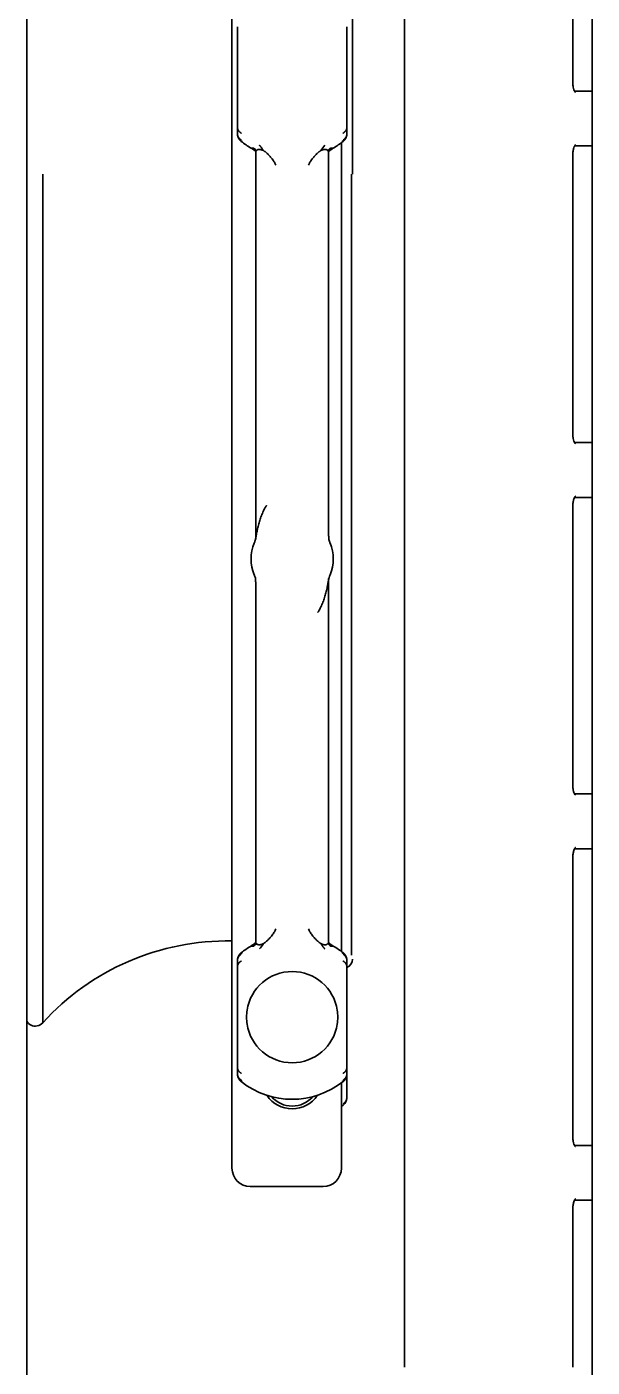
# Model space of a CAD drawing. Header units: inches. Extents: x 885 to 6823, y 710 to 5493.
# Drawn here: x 5146 to 5177, y 2440.4 to 2513.8 of the extents above; entities that cross this region are included whole.
import ezdxf

# ---------------------------------------------------------------- set-up
doc = ezdxf.new("R2010")
doc.units = ezdxf.units.IN
doc.layers.add('1', color=7, linetype='Continuous', true_color=0xffffff)

msp = doc.modelspace()

# ---------------------------------------------------------------- linework, layer by layer
at = {"layer": '1', "color": 7, "linetype": 'Continuous', "lineweight": 35}
for p, q in [((5145.99, 4020.256), (5145.99, 2355.056)), ((5145.99, 4020.256), (5145.99, 2355.056)), ((5176.99, 2380.856), (5176.99, 4018.856)), ((5157.24, 2601.836), (5157.24, 2451.256)), ((5163.849, 2505.706), (5163.849, 2561.025)), ((5166.693, 2539.256), (5166.693, 2440.357)), ((5175.921, 2510.756), (5175.921, 2528.684)), ((5157.54, 2513.781), (5157.54, 2508.28)), ((5163.54, 2508.28), (5163.54, 2513.781)), ((5176.061, 2510.256), (5176.99, 2510.256)), ((5157.786, 2507.559), (5157.743, 2507.505)), ((5163.337, 2507.505), (5163.294, 2507.559)), ((5158.54, 2506.951), (5158.54, 2485.706)), ((5162.54, 2506.952), (5162.495, 2507.003)), ((5162.54, 2485.881), (5162.54, 2506.951)), ((5163.24, 2507.429), (5163.24, 2463.132)), ((5175.921, 2491.506), (5175.921, 2506.756)), ((5176.99, 2507.256), (5176.024, 2507.256)), ((5146.869, 2505.706), (5146.869, 2459.227)), ((5163.8, 2505.706), (5163.8, 2462.921)), ((5176.061, 2491.006), (5176.99, 2491.006)), ((5176.99, 2488.006), (5176.024, 2488.006)), ((5175.921, 2472.256), (5175.921, 2487.506)), ((5162.614, 2485.504), (5162.615, 2485.501)), ((5158.466, 2483.757), (5158.465, 2483.76)), ((5158.54, 2483.38), (5158.54, 2463.61)), ((5162.54, 2463.61), (5162.54, 2483.555)), ((5176.061, 2471.756), (5176.99, 2471.756)), ((5176.99, 2468.756), (5176.024, 2468.756)), ((5175.921, 2453.006), (5175.921, 2468.256)), ((5157.743, 2463.056), (5157.786, 2463.002)), ((5163.294, 2463.002), (5163.337, 2463.056)), ((5157.54, 2462.281), (5157.54, 2456.78)), ((5163.54, 2456.78), (5163.54, 2462.281)), ((5163.54, 2456.415), (5163.54, 2455.122)), ((5157.786, 2456.059), (5157.743, 2456.005)), ((5163.24, 2455.931), (5163.24, 2451.256)), ((5163.337, 2456.005), (5163.294, 2456.059)), ((5163.34, 2454.708), (5163.24, 2454.631)), ((5176.061, 2452.506), (5176.99, 2452.506)), ((5162.24, 2450.256), (5158.24, 2450.256)), ((5176.99, 2449.506), (5176.024, 2449.506)), ((5175.921, 2440.356), (5175.921, 2449.006))]:
    msp.add_line(p, q, dxfattribs=at)
for centre, radius, start, end in [((5160.54, 2511.031), 4.5, 231.57762, 240.00161), ((5160.54, 2511.031), 4.5, 299.99838, 308.43273), ((5160.54, 2484.631), 2.25, 157.23257, 202.76743), ((5160.54, 2484.631), 2.25, 337.23257, 22.76743), ((5156.998, 2450.011), 13.695, 88.98786, 137.7005), ((5160.54, 2459.531), 4.5, 119.99839, 128.43252), ((5160.54, 2459.531), 4.5, 51.57673, 60.00161), ((5163.349, 2462.706), 0.5, 292.47688, 359.99842), ((5160.54, 2459.531), 2.5, 8.88512, 171.11488), ((5160.54, 2459.531), 2.5, 171.11488, 188.88512), ((5160.54, 2459.531), 2.5, 351.11488, 8.88512), ((5146.447, 2459.534), 0.5, 203.82246, 282.99146), ((5146.425, 2459.631), 0.6, 282.99146, 317.7005), ((5160.54, 2459.531), 2.5, 188.88512, 351.11488), ((5160.54, 2459.531), 4.5, 231.57763, 308.4734), ((5160.54, 2456.156), 1.65, 213.43781, 326.56219), ((5160.54, 2456.156), 1.5, 220.75313, 319.2525), ((5163.01, 2455.122), 0.53, 308.4745, 0), ((5158.24, 2451.256), 1, 180, 270), ((5162.24, 2451.256), 1, 270, 0)]:
    msp.add_arc(centre, radius, start, end, dxfattribs=at)
for centre, major_axis, ratio, start_param, end_param in [((5163.027, 2507.899), (0.312, -0.391), 0.212305, 6.282869, 6.783619), ((5163.528, 2505.848), (1.342, 0.629), 0.999709, 1.65492, 1.870024), ((5157.552, 2464.713), (1.342, 0.629), 0.999709, 4.79651, 5.011614), ((5158.052, 2462.663), (-0.312, 0.391), 0.210527, 6.282797, 6.783546), ((5163.027, 2456.399), (0.312, -0.391), 0.212305, 0.000913, 0.500435)]:
    msp.add_ellipse(centre, major_axis=major_axis, ratio=ratio, start_param=start_param, end_param=end_param, dxfattribs=at)
for points, knots in [([(5176.067, 2510.186), (5176.067, 2510.186), (5176.066, 2510.187), (5176.041, 2510.218), (5175.99, 2510.321), (5175.943, 2510.481), (5175.923, 2510.636), (5175.921, 2510.73), (5175.921, 2510.756)], [0, 0, 0, 0, 0.05996, 0.268819, 0.476477, 0.688485, 0.917294, 1, 1, 1, 1]), ([(5157.54, 2508.28), (5157.54, 2508.277), (5157.54, 2508.271), (5157.54, 2508.263), (5157.541, 2508.255), (5157.542, 2508.246), (5157.543, 2508.238), (5157.544, 2508.231), (5157.545, 2508.223), (5157.547, 2508.215), (5157.548, 2508.208), (5157.55, 2508.201), (5157.552, 2508.194), (5157.554, 2508.187), (5157.556, 2508.18), (5157.558, 2508.173), (5157.561, 2508.167), (5157.563, 2508.161), (5157.566, 2508.155), (5157.568, 2508.149), (5157.571, 2508.143), (5157.574, 2508.137), (5157.576, 2508.132), (5157.579, 2508.127), (5157.582, 2508.121), (5157.585, 2508.116), (5157.587, 2508.112), (5157.59, 2508.107), (5157.593, 2508.102), (5157.596, 2508.098), (5157.602, 2508.089), (5157.61, 2508.077), (5157.623, 2508.061), (5157.637, 2508.045), (5157.651, 2508.031), (5157.666, 2508.017), (5157.681, 2508.003), (5157.697, 2507.991), (5157.713, 2507.979), (5157.73, 2507.968), (5157.747, 2507.957), (5157.758, 2507.951), (5157.764, 2507.948)], [0, 0, 0, 0, 0.022173, 0.043991, 0.065453, 0.086557, 0.107303, 0.127691, 0.147719, 0.167387, 0.186695, 0.205643, 0.22423, 0.242456, 0.260322, 0.277827, 0.294972, 0.311756, 0.328181, 0.344246, 0.359953, 0.375301, 0.390291, 0.404923, 0.4192, 0.43312, 0.446685, 0.459895, 0.472752, 0.485256, 0.497408, 0.546852, 0.595521, 0.643418, 0.690552, 0.736929, 0.78256, 0.827458, 0.871634, 0.915106, 0.957888, 1, 1, 1, 1]), ([(5163.316, 2507.948), (5163.319, 2507.949), (5163.325, 2507.953), (5163.335, 2507.958), (5163.344, 2507.964), (5163.353, 2507.97), (5163.362, 2507.976), (5163.371, 2507.983), (5163.38, 2507.989), (5163.389, 2507.996), (5163.398, 2508.003), (5163.406, 2508.01), (5163.415, 2508.017), (5163.423, 2508.025), (5163.431, 2508.033), (5163.439, 2508.041), (5163.446, 2508.049), (5163.454, 2508.058), (5163.461, 2508.066), (5163.468, 2508.075), (5163.475, 2508.085), (5163.481, 2508.094), (5163.487, 2508.103), (5163.493, 2508.113), (5163.499, 2508.123), (5163.504, 2508.134), (5163.51, 2508.145), (5163.515, 2508.157), (5163.52, 2508.17), (5163.525, 2508.184), (5163.529, 2508.198), (5163.533, 2508.213), (5163.536, 2508.229), (5163.538, 2508.245), (5163.539, 2508.262), (5163.54, 2508.274), (5163.54, 2508.28)], [0, 0, 0, 0, 0.023097, 0.046394, 0.069896, 0.093605, 0.117525, 0.141657, 0.166005, 0.190571, 0.215357, 0.240367, 0.265601, 0.291061, 0.31675, 0.342669, 0.36882, 0.395202, 0.421819, 0.44867, 0.475757, 0.503079, 0.528612, 0.55566, 0.584227, 0.614322, 0.645949, 0.679115, 0.713822, 0.750074, 0.787873, 0.827217, 0.868107, 0.910538, 0.954505, 1, 1, 1, 1]), ([(5157.74, 2507.586), (5157.737, 2507.588), (5157.731, 2507.592), (5157.722, 2507.598), (5157.713, 2507.605), (5157.704, 2507.611), (5157.696, 2507.618), (5157.687, 2507.625), (5157.679, 2507.632), (5157.671, 2507.64), (5157.663, 2507.648), (5157.655, 2507.656), (5157.647, 2507.664), (5157.639, 2507.672), (5157.632, 2507.681), (5157.625, 2507.69), (5157.618, 2507.699), (5157.611, 2507.708), (5157.604, 2507.717), (5157.598, 2507.727), (5157.592, 2507.737), (5157.586, 2507.747), (5157.581, 2507.757), (5157.576, 2507.768), (5157.57, 2507.78), (5157.565, 2507.792), (5157.56, 2507.806), (5157.555, 2507.82), (5157.551, 2507.835), (5157.547, 2507.851), (5157.544, 2507.868), (5157.542, 2507.885), (5157.54, 2507.904), (5157.54, 2507.916), (5157.54, 2507.922)], [0, 0, 0, 0, 0.024357, 0.048944, 0.073762, 0.098812, 0.124097, 0.149618, 0.175376, 0.201372, 0.227608, 0.254084, 0.280802, 0.307763, 0.334967, 0.362415, 0.390108, 0.418047, 0.446232, 0.474663, 0.503341, 0.530292, 0.559107, 0.58979, 0.622347, 0.65678, 0.693093, 0.731289, 0.771368, 0.813332, 0.857179, 0.902909, 0.950518, 1, 1, 1, 1]), ([(5157.54, 2507.922), (5157.54, 2507.919), (5157.54, 2507.912), (5157.54, 2507.901), (5157.541, 2507.89), (5157.542, 2507.88), (5157.543, 2507.87), (5157.544, 2507.861), (5157.545, 2507.851), (5157.546, 2507.842), (5157.548, 2507.833), (5157.549, 2507.824), (5157.551, 2507.816), (5157.553, 2507.808), (5157.554, 2507.8), (5157.556, 2507.792), (5157.558, 2507.785), (5157.56, 2507.778), (5157.562, 2507.771), (5157.564, 2507.764), (5157.566, 2507.758), (5157.568, 2507.751), (5157.57, 2507.746), (5157.573, 2507.74), (5157.575, 2507.734), (5157.577, 2507.729), (5157.579, 2507.724), (5157.58, 2507.72), (5157.582, 2507.715), (5157.584, 2507.711), (5157.586, 2507.707), (5157.588, 2507.703), (5157.589, 2507.7), (5157.591, 2507.696), (5157.596, 2507.686), (5157.604, 2507.67), (5157.617, 2507.647), (5157.631, 2507.626), (5157.645, 2507.605), (5157.66, 2507.586), (5157.676, 2507.568), (5157.692, 2507.551), (5157.708, 2507.535), (5157.724, 2507.52), (5157.736, 2507.511), (5157.742, 2507.506)], [0, 0, 0, 0, 0.022861, 0.045236, 0.067124, 0.088524, 0.109435, 0.129858, 0.149791, 0.169234, 0.188188, 0.206651, 0.224624, 0.242107, 0.259099, 0.2756, 0.291611, 0.307132, 0.322162, 0.336702, 0.350753, 0.364313, 0.377385, 0.389967, 0.40206, 0.413664, 0.42478, 0.435408, 0.445548, 0.455201, 0.464367, 0.473045, 0.481238, 0.488944, 0.496164, 0.551428, 0.605599, 0.65868, 0.71067, 0.761575, 0.811397, 0.860144, 0.907821, 0.954437, 1, 1, 1, 1]), ([(5163.338, 2507.506), (5163.341, 2507.509), (5163.348, 2507.514), (5163.357, 2507.522), (5163.366, 2507.53), (5163.375, 2507.539), (5163.384, 2507.547), (5163.393, 2507.557), (5163.402, 2507.566), (5163.411, 2507.576), (5163.419, 2507.586), (5163.428, 2507.597), (5163.436, 2507.607), (5163.444, 2507.619), (5163.452, 2507.63), (5163.459, 2507.642), (5163.467, 2507.654), (5163.474, 2507.667), (5163.481, 2507.68), (5163.486, 2507.691), (5163.491, 2507.7), (5163.494, 2507.707), (5163.498, 2507.716), (5163.502, 2507.726), (5163.506, 2507.738), (5163.511, 2507.75), (5163.515, 2507.764), (5163.52, 2507.779), (5163.524, 2507.796), (5163.528, 2507.814), (5163.532, 2507.833), (5163.535, 2507.853), (5163.538, 2507.875), (5163.539, 2507.898), (5163.54, 2507.914), (5163.54, 2507.922)], [0, 0, 0, 0, 0.025091, 0.050515, 0.076274, 0.10237, 0.128803, 0.155576, 0.182689, 0.210144, 0.23794, 0.266081, 0.294565, 0.323394, 0.352569, 0.382089, 0.411955, 0.442168, 0.472727, 0.503631, 0.518597, 0.53614, 0.556265, 0.578974, 0.604272, 0.632161, 0.662644, 0.695723, 0.731402, 0.76968, 0.810557, 0.854032, 0.900101, 0.948759, 1, 1, 1, 1]), ([(5163.54, 2507.922), (5163.54, 2507.919), (5163.54, 2507.913), (5163.539, 2507.904), (5163.539, 2507.894), (5163.538, 2507.885), (5163.537, 2507.877), (5163.535, 2507.868), (5163.534, 2507.86), (5163.532, 2507.851), (5163.531, 2507.843), (5163.529, 2507.835), (5163.527, 2507.828), (5163.524, 2507.82), (5163.522, 2507.813), (5163.52, 2507.806), (5163.517, 2507.799), (5163.515, 2507.793), (5163.512, 2507.786), (5163.51, 2507.78), (5163.507, 2507.774), (5163.504, 2507.768), (5163.501, 2507.762), (5163.499, 2507.757), (5163.496, 2507.752), (5163.493, 2507.747), (5163.49, 2507.742), (5163.485, 2507.732), (5163.476, 2507.718), (5163.464, 2507.7), (5163.45, 2507.683), (5163.436, 2507.667), (5163.421, 2507.652), (5163.406, 2507.637), (5163.39, 2507.623), (5163.374, 2507.61), (5163.357, 2507.598), (5163.345, 2507.59), (5163.34, 2507.586)], [0, 0, 0, 0, 0.024705, 0.048964, 0.072776, 0.096141, 0.119058, 0.141528, 0.163548, 0.18512, 0.206243, 0.226917, 0.247142, 0.266918, 0.286245, 0.305124, 0.323553, 0.341535, 0.359068, 0.376155, 0.392794, 0.408986, 0.424732, 0.440033, 0.454888, 0.469299, 0.483266, 0.49679, 0.550956, 0.604255, 0.656687, 0.708259, 0.758975, 0.808843, 0.85787, 0.906065, 0.953438, 1, 1, 1, 1]), ([(5158.426, 2507.137), (5158.414, 2507.136), (5158.392, 2507.135), (5158.365, 2507.134), (5158.344, 2507.134), (5158.327, 2507.133), (5158.314, 2507.133), (5158.304, 2507.133), (5158.297, 2507.133), (5158.292, 2507.133), (5158.29, 2507.133), (5158.29, 2507.133)], [0, 0, 0, 0, 0.111111, 0.222222, 0.333333, 0.444444, 0.555555, 0.666666, 0.777777, 0.888888, 1, 1, 1, 1]), ([(5158.29, 2507.133), (5158.29, 2507.133), (5158.291, 2507.133), (5158.291, 2507.132), (5158.292, 2507.132)], [0, 0, 0, 0, 0.799483, 1, 1, 1, 1]), ([(5158.961, 2507.001), (5158.922, 2507.023), (5158.883, 2507.039), (5158.835, 2507.053), (5158.825, 2507.055), (5158.806, 2507.059), (5158.797, 2507.061), (5158.77, 2507.065), (5158.752, 2507.066), (5158.726, 2507.065), (5158.718, 2507.065), (5158.702, 2507.063), (5158.695, 2507.062), (5158.672, 2507.058), (5158.659, 2507.053), (5158.64, 2507.045), (5158.634, 2507.042), (5158.622, 2507.036), (5158.606, 2507.026), (5158.592, 2507.013), (5158.584, 2507.004)], [0, 0, 0, 0, 0.25, 0.25, 0.3125, 0.3125, 0.375, 0.375, 0.5, 0.5, 0.5625, 0.5625, 0.625, 0.625, 0.75, 0.75, 0.8125, 0.8125, 0.875, 1, 1, 1, 1]), ([(5162.495, 2507.004), (5162.479, 2507.022), (5162.459, 2507.037), (5162.428, 2507.051), (5162.421, 2507.053), (5162.407, 2507.057), (5162.4, 2507.059), (5162.378, 2507.064), (5162.362, 2507.065), (5162.337, 2507.066), (5162.328, 2507.066), (5162.31, 2507.065), (5162.301, 2507.064), (5162.274, 2507.06), (5162.255, 2507.056), (5162.226, 2507.048), (5162.216, 2507.045), (5162.197, 2507.038), (5162.187, 2507.034), (5162.157, 2507.022), (5162.138, 2507.012), (5162.118, 2507.001)], [0, 0, 0, 0, 0.25, 0.25, 0.3125, 0.3125, 0.375, 0.375, 0.5, 0.5, 0.5625, 0.5625, 0.625, 0.625, 0.75, 0.75, 0.8125, 0.8125, 0.875, 0.875, 1, 1, 1, 1]), ([(5162.79, 2507.134), (5162.79, 2507.133), (5162.79, 2507.133), (5162.789, 2507.133), (5162.789, 2507.133), (5162.788, 2507.133), (5162.783, 2507.133), (5162.775, 2507.133), (5162.763, 2507.133), (5162.747, 2507.133), (5162.725, 2507.134), (5162.695, 2507.135), (5162.669, 2507.136), (5162.654, 2507.137), (5162.654, 2507.137), (5162.654, 2507.137)], [0, 0, 0, 0, 0.000001, 0.000001, 0.000001, 0.125, 0.25, 0.375, 0.5, 0.625, 0.749999, 0.874999, 0.999999, 0.999999, 1, 1, 1, 1]), ([(5175.921, 2506.756), (5175.922, 2506.831), (5175.932, 2506.974), (5175.977, 2507.157), (5176.032, 2507.281), (5176.063, 2507.322), (5176.067, 2507.326), (5176.067, 2507.326)], [0, 0, 0, 0, 0.239038, 0.484875, 0.690806, 0.916594, 1, 1, 1, 1]), ([(5176.067, 2490.936), (5176.067, 2490.936), (5176.066, 2490.937), (5176.041, 2490.968), (5175.99, 2491.071), (5175.943, 2491.231), (5175.923, 2491.386), (5175.921, 2491.48), (5175.921, 2491.506)], [0, 0, 0, 0, 0.05996, 0.268819, 0.476477, 0.688485, 0.917294, 1, 1, 1, 1]), ([(5175.921, 2487.506), (5175.922, 2487.581), (5175.932, 2487.724), (5175.977, 2487.907), (5176.032, 2488.031), (5176.063, 2488.072), (5176.067, 2488.076), (5176.067, 2488.076)], [0, 0, 0, 0, 0.239038, 0.484875, 0.690806, 0.916594, 1, 1, 1, 1]), ([(5159.14, 2487.564), (5159.133, 2487.554), (5159.127, 2487.544), (5159.114, 2487.524), (5159.107, 2487.514), (5159.088, 2487.485), (5159.076, 2487.464), (5159.04, 2487.403), (5159.017, 2487.362), (5158.974, 2487.279), (5158.954, 2487.236), (5158.916, 2487.151), (5158.897, 2487.108), (5158.845, 2486.979), (5158.814, 2486.893), (5158.757, 2486.72), (5158.732, 2486.633), (5158.685, 2486.459), (5158.663, 2486.372), (5158.624, 2486.198), (5158.605, 2486.111), (5158.585, 2486.004), (5158.581, 2485.982), (5158.573, 2485.939), (5158.569, 2485.918), (5158.561, 2485.875), (5158.557, 2485.854), (5158.549, 2485.81), (5158.546, 2485.789), (5158.537, 2485.745), (5158.533, 2485.723), (5158.523, 2485.679), (5158.517, 2485.656), (5158.505, 2485.612), (5158.498, 2485.59), (5158.483, 2485.545), (5158.474, 2485.523), (5158.465, 2485.501)], [0, 0, 0, 0, 0.015625, 0.015625, 0.03125, 0.03125, 0.0625, 0.0625, 0.125, 0.125, 0.1875, 0.1875, 0.25, 0.25, 0.375, 0.375, 0.5, 0.5, 0.625, 0.625, 0.75, 0.75, 0.78125, 0.78125, 0.8125, 0.8125, 0.84375, 0.84375, 0.875, 0.875, 0.90625, 0.90625, 0.9375, 0.9375, 0.96875, 0.96875, 1, 1, 1, 1]), ([(5162.614, 2485.504), (5162.613, 2485.505), (5162.602, 2485.532), (5162.566, 2485.637), (5162.537, 2485.762), (5162.543, 2485.86), (5162.545, 2485.881)], [0, 0, 0, 0, 0.009223, 0.241238, 0.837562, 1, 1, 1, 1]), ([(5158.466, 2483.757), (5158.467, 2483.756), (5158.477, 2483.73), (5158.509, 2483.639), (5158.538, 2483.514), (5158.536, 2483.415), (5158.533, 2483.38)], [0, 0, 0, 0, 0.009185, 0.228799, 0.731149, 1, 1, 1, 1]), ([(5161.94, 2481.697), (5161.946, 2481.707), (5161.953, 2481.717), (5161.966, 2481.737), (5161.972, 2481.747), (5161.991, 2481.777), (5162.004, 2481.797), (5162.04, 2481.858), (5162.062, 2481.899), (5162.105, 2481.982), (5162.126, 2482.025), (5162.164, 2482.11), (5162.182, 2482.153), (5162.235, 2482.282), (5162.266, 2482.368), (5162.322, 2482.541), (5162.348, 2482.628), (5162.395, 2482.802), (5162.417, 2482.889), (5162.456, 2483.063), (5162.474, 2483.15), (5162.495, 2483.257), (5162.499, 2483.279), (5162.507, 2483.322), (5162.511, 2483.343), (5162.519, 2483.386), (5162.522, 2483.408), (5162.53, 2483.451), (5162.534, 2483.472), (5162.542, 2483.516), (5162.547, 2483.538), (5162.557, 2483.582), (5162.562, 2483.605), (5162.575, 2483.649), (5162.582, 2483.671), (5162.597, 2483.716), (5162.605, 2483.738), (5162.615, 2483.76)], [0, 0, 0, 0, 0.015625, 0.015625, 0.03125, 0.03125, 0.0625, 0.0625, 0.125, 0.125, 0.1875, 0.1875, 0.25, 0.25, 0.375, 0.375, 0.5, 0.5, 0.625, 0.625, 0.75, 0.75, 0.78125, 0.78125, 0.8125, 0.8125, 0.84375, 0.84375, 0.875, 0.875, 0.90625, 0.90625, 0.9375, 0.9375, 0.96875, 0.96875, 1, 1, 1, 1]), ([(5176.067, 2471.686), (5176.067, 2471.686), (5176.066, 2471.687), (5176.041, 2471.718), (5175.99, 2471.821), (5175.943, 2471.981), (5175.923, 2472.136), (5175.921, 2472.23), (5175.921, 2472.256)], [0, 0, 0, 0, 0.05996, 0.268819, 0.476477, 0.688485, 0.917294, 1, 1, 1, 1]), ([(5175.921, 2468.256), (5175.922, 2468.331), (5175.932, 2468.474), (5175.977, 2468.657), (5176.032, 2468.781), (5176.063, 2468.822), (5176.067, 2468.826), (5176.067, 2468.826)], [0, 0, 0, 0, 0.239038, 0.484875, 0.690806, 0.916594, 1, 1, 1, 1]), ([(5158.29, 2463.428), (5158.29, 2463.428), (5158.29, 2463.428), (5158.29, 2463.428), (5158.29, 2463.428), (5158.291, 2463.428), (5158.296, 2463.428), (5158.305, 2463.428), (5158.316, 2463.428), (5158.333, 2463.428), (5158.355, 2463.427), (5158.385, 2463.426), (5158.411, 2463.425), (5158.426, 2463.425)], [0, 0, 0, 0, 0.000002, 0.000002, 0.000002, 0.125002, 0.250001, 0.375001, 0.500001, 0.625001, 0.75, 0.875, 1, 1, 1, 1]), ([(5158.584, 2463.557), (5158.6, 2463.539), (5158.62, 2463.524), (5158.652, 2463.51), (5158.659, 2463.508), (5158.673, 2463.504), (5158.68, 2463.502), (5158.702, 2463.498), (5158.718, 2463.496), (5158.743, 2463.495), (5158.751, 2463.495), (5158.769, 2463.497), (5158.778, 2463.497), (5158.806, 2463.501), (5158.825, 2463.505), (5158.854, 2463.513), (5158.863, 2463.516), (5158.883, 2463.523), (5158.893, 2463.527), (5158.922, 2463.539), (5158.942, 2463.549), (5158.961, 2463.56)], [0, 0, 0, 0, 0.25, 0.25, 0.3125, 0.3125, 0.375, 0.375, 0.5, 0.5, 0.5625, 0.5625, 0.625, 0.625, 0.75, 0.75, 0.8125, 0.8125, 0.875, 0.875, 1, 1, 1, 1]), ([(5162.118, 2463.56), (5162.157, 2463.538), (5162.196, 2463.522), (5162.245, 2463.508), (5162.255, 2463.506), (5162.273, 2463.502), (5162.283, 2463.5), (5162.31, 2463.496), (5162.328, 2463.495), (5162.353, 2463.496), (5162.361, 2463.496), (5162.377, 2463.498), (5162.385, 2463.499), (5162.407, 2463.503), (5162.421, 2463.508), (5162.44, 2463.516), (5162.446, 2463.519), (5162.458, 2463.525), (5162.474, 2463.536), (5162.487, 2463.548), (5162.495, 2463.557)], [0, 0, 0, 0, 0.25, 0.25, 0.3125, 0.3125, 0.375, 0.375, 0.5, 0.5, 0.5625, 0.5625, 0.625, 0.625, 0.75, 0.75, 0.8125, 0.8125, 0.875, 1, 1, 1, 1]), ([(5162.495, 2463.558), (5162.501, 2463.565), (5162.511, 2463.577), (5162.523, 2463.59), (5162.53, 2463.6), (5162.535, 2463.605), (5162.539, 2463.608), (5162.539, 2463.609), (5162.54, 2463.609)], [0, 0, 0, 0, 0.166664, 0.333327, 0.499991, 0.666654, 0.833318, 1, 1, 1, 1]), ([(5162.654, 2463.425), (5162.666, 2463.425), (5162.688, 2463.426), (5162.714, 2463.427), (5162.736, 2463.427), (5162.752, 2463.428), (5162.766, 2463.428), (5162.776, 2463.428), (5162.783, 2463.428), (5162.788, 2463.428), (5162.79, 2463.428), (5162.79, 2463.428)], [0, 0, 0, 0, 0.111111, 0.222222, 0.333333, 0.444444, 0.555555, 0.666666, 0.777777, 0.888888, 1, 1, 1, 1]), ([(5162.79, 2463.428), (5162.789, 2463.428), (5162.789, 2463.428), (5162.788, 2463.429), (5162.788, 2463.429)], [0, 0, 0, 0, 0.799482, 1, 1, 1, 1]), ([(5157.742, 2463.055), (5157.738, 2463.052), (5157.732, 2463.047), (5157.723, 2463.039), (5157.714, 2463.031), (5157.704, 2463.022), (5157.695, 2463.014), (5157.686, 2463.004), (5157.678, 2462.995), (5157.669, 2462.985), (5157.66, 2462.975), (5157.652, 2462.964), (5157.644, 2462.954), (5157.636, 2462.942), (5157.628, 2462.931), (5157.62, 2462.919), (5157.613, 2462.907), (5157.606, 2462.894), (5157.599, 2462.881), (5157.593, 2462.87), (5157.589, 2462.861), (5157.585, 2462.852), (5157.581, 2462.843), (5157.577, 2462.833), (5157.572, 2462.821), (5157.568, 2462.808), (5157.563, 2462.794), (5157.559, 2462.779), (5157.555, 2462.763), (5157.551, 2462.745), (5157.547, 2462.726), (5157.544, 2462.706), (5157.542, 2462.685), (5157.54, 2462.662), (5157.54, 2462.647), (5157.54, 2462.639)], [0, 0, 0, 0, 0.025171, 0.050666, 0.076486, 0.102633, 0.129109, 0.155914, 0.18305, 0.210518, 0.238318, 0.266453, 0.294923, 0.323728, 0.352869, 0.382347, 0.412161, 0.442313, 0.472802, 0.503628, 0.520183, 0.539089, 0.56035, 0.583969, 0.609949, 0.638294, 0.669006, 0.702086, 0.737538, 0.775362, 0.815557, 0.858122, 0.903055, 0.950349, 1, 1, 1, 1]), ([(5157.54, 2462.639), (5157.54, 2462.642), (5157.54, 2462.648), (5157.54, 2462.658), (5157.541, 2462.667), (5157.542, 2462.676), (5157.543, 2462.685), (5157.544, 2462.694), (5157.546, 2462.702), (5157.547, 2462.71), (5157.549, 2462.718), (5157.551, 2462.726), (5157.553, 2462.734), (5157.555, 2462.741), (5157.558, 2462.749), (5157.56, 2462.756), (5157.563, 2462.762), (5157.565, 2462.769), (5157.568, 2462.775), (5157.57, 2462.782), (5157.573, 2462.788), (5157.576, 2462.793), (5157.578, 2462.799), (5157.581, 2462.804), (5157.584, 2462.81), (5157.587, 2462.815), (5157.589, 2462.819), (5157.595, 2462.829), (5157.604, 2462.843), (5157.616, 2462.861), (5157.63, 2462.878), (5157.644, 2462.894), (5157.659, 2462.91), (5157.674, 2462.924), (5157.69, 2462.938), (5157.706, 2462.951), (5157.723, 2462.964), (5157.734, 2462.971), (5157.74, 2462.975)], [0, 0, 0, 0, 0.024973, 0.049479, 0.073516, 0.097084, 0.120183, 0.142811, 0.16497, 0.186657, 0.207874, 0.228619, 0.248894, 0.268697, 0.28803, 0.306892, 0.325284, 0.343205, 0.360656, 0.377639, 0.394152, 0.410196, 0.425772, 0.440881, 0.455523, 0.469698, 0.483407, 0.496651, 0.550923, 0.604307, 0.656806, 0.708423, 0.759165, 0.809037, 0.858048, 0.906205, 0.953519, 1, 1, 1, 1]), ([(5163.54, 2462.639), (5163.54, 2462.642), (5163.54, 2462.649), (5163.539, 2462.66), (5163.539, 2462.671), (5163.538, 2462.681), (5163.537, 2462.691), (5163.536, 2462.7), (5163.535, 2462.71), (5163.533, 2462.719), (5163.532, 2462.728), (5163.53, 2462.737), (5163.529, 2462.745), (5163.527, 2462.753), (5163.525, 2462.761), (5163.523, 2462.769), (5163.521, 2462.776), (5163.519, 2462.784), (5163.517, 2462.79), (5163.515, 2462.797), (5163.513, 2462.804), (5163.511, 2462.81), (5163.509, 2462.816), (5163.507, 2462.821), (5163.505, 2462.827), (5163.503, 2462.832), (5163.501, 2462.837), (5163.499, 2462.841), (5163.497, 2462.846), (5163.496, 2462.85), (5163.494, 2462.854), (5163.492, 2462.858), (5163.49, 2462.862), (5163.489, 2462.865), (5163.484, 2462.875), (5163.476, 2462.892), (5163.463, 2462.914), (5163.449, 2462.935), (5163.435, 2462.956), (5163.42, 2462.975), (5163.404, 2462.993), (5163.388, 2463.01), (5163.372, 2463.026), (5163.355, 2463.041), (5163.344, 2463.05), (5163.338, 2463.055)], [0, 0, 0, 0, 0.022871, 0.045255, 0.067151, 0.088558, 0.109477, 0.129906, 0.149846, 0.169295, 0.188253, 0.206721, 0.224697, 0.242183, 0.259177, 0.27568, 0.291693, 0.307214, 0.322245, 0.336784, 0.350834, 0.364392, 0.377461, 0.39004, 0.40213, 0.41373, 0.424842, 0.435464, 0.445599, 0.455245, 0.464404, 0.473075, 0.481259, 0.488956, 0.496167, 0.551431, 0.605603, 0.658683, 0.710673, 0.761578, 0.8114, 0.860146, 0.907823, 0.954438, 1, 1, 1, 1]), ([(5163.34, 2462.975), (5163.343, 2462.973), (5163.349, 2462.969), (5163.358, 2462.963), (5163.367, 2462.956), (5163.375, 2462.95), (5163.384, 2462.943), (5163.392, 2462.936), (5163.401, 2462.929), (5163.409, 2462.921), (5163.417, 2462.913), (5163.425, 2462.905), (5163.433, 2462.897), (5163.44, 2462.889), (5163.448, 2462.88), (5163.455, 2462.871), (5163.462, 2462.862), (5163.469, 2462.853), (5163.475, 2462.844), (5163.482, 2462.834), (5163.488, 2462.824), (5163.493, 2462.814), (5163.499, 2462.804), (5163.504, 2462.793), (5163.51, 2462.781), (5163.515, 2462.769), (5163.52, 2462.755), (5163.524, 2462.741), (5163.529, 2462.726), (5163.532, 2462.71), (5163.535, 2462.693), (5163.538, 2462.676), (5163.539, 2462.657), (5163.54, 2462.645), (5163.54, 2462.639)], [0, 0, 0, 0, 0.024355, 0.04894, 0.073756, 0.098805, 0.124087, 0.149606, 0.175361, 0.201355, 0.227588, 0.254061, 0.280776, 0.307734, 0.334935, 0.36238, 0.39007, 0.418005, 0.446186, 0.474613, 0.503287, 0.530252, 0.559079, 0.589773, 0.622339, 0.65678, 0.693098, 0.731298, 0.77138, 0.813344, 0.857191, 0.902919, 0.950523, 1, 1, 1, 1]), ([(5157.764, 2462.613), (5157.761, 2462.612), (5157.755, 2462.608), (5157.745, 2462.603), (5157.736, 2462.597), (5157.727, 2462.591), (5157.718, 2462.585), (5157.709, 2462.579), (5157.7, 2462.572), (5157.691, 2462.565), (5157.682, 2462.558), (5157.674, 2462.551), (5157.665, 2462.544), (5157.657, 2462.536), (5157.649, 2462.528), (5157.641, 2462.52), (5157.634, 2462.512), (5157.626, 2462.504), (5157.619, 2462.495), (5157.612, 2462.486), (5157.605, 2462.477), (5157.599, 2462.468), (5157.593, 2462.458), (5157.587, 2462.449), (5157.581, 2462.439), (5157.575, 2462.428), (5157.57, 2462.416), (5157.565, 2462.404), (5157.559, 2462.391), (5157.555, 2462.377), (5157.551, 2462.363), (5157.547, 2462.348), (5157.544, 2462.332), (5157.542, 2462.316), (5157.54, 2462.299), (5157.54, 2462.287), (5157.54, 2462.281)], [0, 0, 0, 0, 0.023051, 0.046302, 0.069757, 0.093418, 0.117289, 0.141371, 0.165669, 0.190184, 0.214918, 0.239874, 0.265054, 0.29046, 0.316093, 0.341956, 0.368049, 0.394373, 0.420931, 0.447722, 0.474747, 0.502007, 0.52759, 0.55469, 0.583315, 0.61347, 0.645164, 0.678399, 0.71318, 0.749511, 0.787392, 0.826825, 0.867806, 0.910333, 0.954401, 1, 1, 1, 1]), ([(5163.54, 2462.281), (5163.54, 2462.284), (5163.54, 2462.29), (5163.539, 2462.298), (5163.539, 2462.306), (5163.538, 2462.315), (5163.537, 2462.323), (5163.536, 2462.33), (5163.535, 2462.338), (5163.533, 2462.346), (5163.531, 2462.353), (5163.53, 2462.36), (5163.528, 2462.367), (5163.526, 2462.374), (5163.524, 2462.381), (5163.521, 2462.388), (5163.519, 2462.394), (5163.517, 2462.4), (5163.514, 2462.406), (5163.511, 2462.412), (5163.509, 2462.418), (5163.506, 2462.424), (5163.503, 2462.429), (5163.501, 2462.434), (5163.498, 2462.44), (5163.495, 2462.444), (5163.492, 2462.449), (5163.49, 2462.454), (5163.487, 2462.458), (5163.484, 2462.463), (5163.478, 2462.471), (5163.469, 2462.484), (5163.457, 2462.5), (5163.443, 2462.516), (5163.429, 2462.53), (5163.414, 2462.544), (5163.399, 2462.558), (5163.383, 2462.57), (5163.366, 2462.582), (5163.35, 2462.593), (5163.333, 2462.604), (5163.321, 2462.61), (5163.316, 2462.613)], [0, 0, 0, 0, 0.022145, 0.043936, 0.06537, 0.086448, 0.107169, 0.12753, 0.147533, 0.167177, 0.186461, 0.205385, 0.223948, 0.242152, 0.259995, 0.277478, 0.294602, 0.311365, 0.327769, 0.343815, 0.359501, 0.37483, 0.389801, 0.404416, 0.418674, 0.432577, 0.446125, 0.459319, 0.47216, 0.484648, 0.496785, 0.546297, 0.595032, 0.642993, 0.690188, 0.736624, 0.782312, 0.827263, 0.871492, 0.915013, 0.957843, 1, 1, 1, 1]), ([(5157.54, 2456.78), (5157.54, 2456.777), (5157.54, 2456.771), (5157.54, 2456.763), (5157.541, 2456.755), (5157.542, 2456.746), (5157.543, 2456.738), (5157.544, 2456.731), (5157.545, 2456.723), (5157.547, 2456.715), (5157.548, 2456.708), (5157.55, 2456.701), (5157.552, 2456.694), (5157.554, 2456.687), (5157.556, 2456.68), (5157.558, 2456.673), (5157.561, 2456.667), (5157.563, 2456.661), (5157.566, 2456.655), (5157.568, 2456.649), (5157.571, 2456.643), (5157.574, 2456.637), (5157.576, 2456.632), (5157.579, 2456.627), (5157.582, 2456.621), (5157.585, 2456.616), (5157.587, 2456.612), (5157.59, 2456.607), (5157.593, 2456.602), (5157.596, 2456.598), (5157.602, 2456.589), (5157.61, 2456.577), (5157.623, 2456.561), (5157.637, 2456.545), (5157.651, 2456.531), (5157.666, 2456.517), (5157.681, 2456.503), (5157.697, 2456.491), (5157.713, 2456.479), (5157.73, 2456.468), (5157.747, 2456.457), (5157.758, 2456.451), (5157.764, 2456.448)], [0, 0, 0, 0, 0.022174, 0.043992, 0.065454, 0.086559, 0.107306, 0.127693, 0.147722, 0.16739, 0.186699, 0.205647, 0.224234, 0.24246, 0.260326, 0.277831, 0.294975, 0.31176, 0.328185, 0.34425, 0.359956, 0.375304, 0.390294, 0.404926, 0.419202, 0.433122, 0.446686, 0.459896, 0.472753, 0.485256, 0.497408, 0.546852, 0.595521, 0.643419, 0.690553, 0.736931, 0.782562, 0.827459, 0.871636, 0.915107, 0.957889, 1, 1, 1, 1]), ([(5157.74, 2456.086), (5157.737, 2456.088), (5157.731, 2456.092), (5157.722, 2456.098), (5157.713, 2456.105), (5157.704, 2456.111), (5157.696, 2456.118), (5157.687, 2456.125), (5157.679, 2456.132), (5157.671, 2456.14), (5157.663, 2456.148), (5157.655, 2456.156), (5157.647, 2456.164), (5157.639, 2456.172), (5157.632, 2456.181), (5157.625, 2456.19), (5157.618, 2456.199), (5157.611, 2456.208), (5157.604, 2456.217), (5157.598, 2456.227), (5157.592, 2456.237), (5157.586, 2456.247), (5157.581, 2456.257), (5157.576, 2456.268), (5157.57, 2456.28), (5157.565, 2456.292), (5157.56, 2456.306), (5157.555, 2456.32), (5157.551, 2456.335), (5157.547, 2456.351), (5157.544, 2456.368), (5157.542, 2456.385), (5157.54, 2456.404), (5157.54, 2456.416), (5157.54, 2456.423)], [0, 0, 0, 0, 0.024357, 0.048944, 0.073762, 0.098813, 0.124098, 0.149618, 0.175376, 0.201372, 0.227608, 0.254084, 0.280802, 0.307763, 0.334967, 0.362416, 0.390109, 0.418048, 0.446233, 0.474664, 0.503341, 0.530295, 0.559113, 0.589798, 0.622356, 0.65679, 0.693104, 0.731299, 0.771378, 0.813341, 0.857187, 0.902915, 0.950521, 1, 1, 1, 1]), ([(5157.54, 2456.422), (5157.54, 2456.419), (5157.54, 2456.412), (5157.54, 2456.401), (5157.541, 2456.39), (5157.542, 2456.38), (5157.543, 2456.37), (5157.544, 2456.361), (5157.545, 2456.351), (5157.546, 2456.342), (5157.548, 2456.333), (5157.549, 2456.324), (5157.551, 2456.316), (5157.553, 2456.308), (5157.554, 2456.3), (5157.556, 2456.292), (5157.558, 2456.285), (5157.56, 2456.278), (5157.562, 2456.271), (5157.564, 2456.264), (5157.566, 2456.258), (5157.568, 2456.251), (5157.57, 2456.246), (5157.573, 2456.24), (5157.575, 2456.234), (5157.577, 2456.229), (5157.579, 2456.224), (5157.58, 2456.22), (5157.582, 2456.215), (5157.584, 2456.211), (5157.586, 2456.207), (5157.588, 2456.203), (5157.589, 2456.2), (5157.591, 2456.196), (5157.596, 2456.186), (5157.604, 2456.17), (5157.617, 2456.147), (5157.631, 2456.126), (5157.645, 2456.105), (5157.66, 2456.086), (5157.676, 2456.068), (5157.692, 2456.051), (5157.708, 2456.035), (5157.724, 2456.02), (5157.736, 2456.011), (5157.742, 2456.006)], [0, 0, 0, 0, 0.022864, 0.045241, 0.067131, 0.088533, 0.109447, 0.129871, 0.149806, 0.169251, 0.188206, 0.20667, 0.224644, 0.242128, 0.25912, 0.275622, 0.291634, 0.307154, 0.322185, 0.336725, 0.350775, 0.364335, 0.377406, 0.389987, 0.402079, 0.413682, 0.424797, 0.435423, 0.445562, 0.455213, 0.464376, 0.473053, 0.481243, 0.488947, 0.496164, 0.551428, 0.605599, 0.65868, 0.71067, 0.761575, 0.811398, 0.860144, 0.907821, 0.954437, 1, 1, 1, 1]), ([(5163.316, 2456.448), (5163.319, 2456.449), (5163.325, 2456.453), (5163.335, 2456.458), (5163.344, 2456.464), (5163.353, 2456.47), (5163.362, 2456.476), (5163.371, 2456.483), (5163.38, 2456.489), (5163.389, 2456.496), (5163.398, 2456.503), (5163.406, 2456.51), (5163.415, 2456.517), (5163.423, 2456.525), (5163.431, 2456.533), (5163.439, 2456.541), (5163.446, 2456.549), (5163.454, 2456.558), (5163.461, 2456.566), (5163.468, 2456.575), (5163.475, 2456.585), (5163.481, 2456.594), (5163.487, 2456.603), (5163.493, 2456.613), (5163.499, 2456.623), (5163.504, 2456.634), (5163.51, 2456.645), (5163.515, 2456.657), (5163.52, 2456.67), (5163.525, 2456.684), (5163.529, 2456.698), (5163.533, 2456.713), (5163.536, 2456.729), (5163.538, 2456.745), (5163.539, 2456.762), (5163.54, 2456.774), (5163.54, 2456.78)], [0, 0, 0, 0, 0.023097, 0.046395, 0.069897, 0.093606, 0.117525, 0.141658, 0.166006, 0.190572, 0.215358, 0.240367, 0.265601, 0.291062, 0.316751, 0.34267, 0.36882, 0.395203, 0.421819, 0.44867, 0.475757, 0.503078, 0.528611, 0.555657, 0.584223, 0.614317, 0.645944, 0.679109, 0.713816, 0.750069, 0.787867, 0.827213, 0.868103, 0.910536, 0.954504, 1, 1, 1, 1]), ([(5163.54, 2456.422), (5163.54, 2456.419), (5163.54, 2456.413), (5163.539, 2456.404), (5163.539, 2456.394), (5163.538, 2456.385), (5163.537, 2456.377), (5163.535, 2456.368), (5163.534, 2456.36), (5163.532, 2456.351), (5163.531, 2456.343), (5163.529, 2456.335), (5163.527, 2456.328), (5163.524, 2456.32), (5163.522, 2456.313), (5163.52, 2456.306), (5163.517, 2456.299), (5163.515, 2456.293), (5163.512, 2456.286), (5163.51, 2456.28), (5163.507, 2456.274), (5163.504, 2456.268), (5163.501, 2456.262), (5163.499, 2456.257), (5163.496, 2456.252), (5163.493, 2456.247), (5163.49, 2456.242), (5163.485, 2456.232), (5163.476, 2456.218), (5163.464, 2456.2), (5163.45, 2456.183), (5163.436, 2456.167), (5163.421, 2456.152), (5163.406, 2456.137), (5163.39, 2456.123), (5163.374, 2456.11), (5163.357, 2456.098), (5163.345, 2456.09), (5163.34, 2456.086)], [0, 0, 0, 0, 0.024704, 0.048963, 0.072775, 0.09614, 0.119057, 0.141526, 0.163546, 0.185118, 0.206241, 0.226915, 0.24714, 0.266916, 0.286243, 0.305121, 0.323551, 0.341532, 0.359066, 0.376152, 0.392791, 0.408984, 0.42473, 0.440031, 0.454887, 0.469298, 0.483265, 0.496789, 0.550956, 0.604254, 0.656687, 0.708259, 0.758975, 0.808843, 0.857869, 0.906064, 0.953438, 1, 1, 1, 1]), ([(5163.34, 2456.007), (5163.343, 2456.01), (5163.349, 2456.015), (5163.358, 2456.023), (5163.367, 2456.031), (5163.376, 2456.04), (5163.385, 2456.048), (5163.394, 2456.057), (5163.403, 2456.067), (5163.411, 2456.077), (5163.42, 2456.087), (5163.428, 2456.097), (5163.436, 2456.108), (5163.444, 2456.119), (5163.452, 2456.131), (5163.46, 2456.142), (5163.467, 2456.155), (5163.474, 2456.167), (5163.481, 2456.18), (5163.486, 2456.191), (5163.491, 2456.2), (5163.494, 2456.207), (5163.498, 2456.216), (5163.502, 2456.226), (5163.506, 2456.238), (5163.511, 2456.25), (5163.515, 2456.264), (5163.52, 2456.279), (5163.524, 2456.296), (5163.528, 2456.314), (5163.532, 2456.333), (5163.535, 2456.353), (5163.538, 2456.375), (5163.539, 2456.398), (5163.54, 2456.414), (5163.54, 2456.422)], [0, 0, 0, 0, 0.025024, 0.050378, 0.076062, 0.102079, 0.128429, 0.155115, 0.182136, 0.209495, 0.237192, 0.265228, 0.293604, 0.32232, 0.351377, 0.380775, 0.410515, 0.440597, 0.47102, 0.501786, 0.516805, 0.534413, 0.554612, 0.577405, 0.602796, 0.630788, 0.661384, 0.694587, 0.730398, 0.768819, 0.809849, 0.853486, 0.899727, 0.948568, 1, 1, 1, 1]), ([(5163.34, 2454.786), (5163.343, 2454.788), (5163.349, 2454.792), (5163.358, 2454.798), (5163.367, 2454.805), (5163.375, 2454.811), (5163.384, 2454.818), (5163.392, 2454.825), (5163.401, 2454.832), (5163.409, 2454.84), (5163.417, 2454.848), (5163.425, 2454.856), (5163.433, 2454.864), (5163.44, 2454.872), (5163.448, 2454.881), (5163.455, 2454.89), (5163.462, 2454.899), (5163.469, 2454.908), (5163.475, 2454.917), (5163.482, 2454.927), (5163.488, 2454.937), (5163.493, 2454.947), (5163.499, 2454.957), (5163.504, 2454.968), (5163.51, 2454.98), (5163.515, 2454.992), (5163.52, 2455.006), (5163.524, 2455.02), (5163.529, 2455.035), (5163.532, 2455.051), (5163.535, 2455.068), (5163.538, 2455.085), (5163.539, 2455.104), (5163.54, 2455.116), (5163.54, 2455.123)], [0, 0, 0, 0, 0.024355, 0.04894, 0.073756, 0.098805, 0.124087, 0.149606, 0.175361, 0.201354, 0.227587, 0.254061, 0.280776, 0.307733, 0.334934, 0.362379, 0.390069, 0.418004, 0.446185, 0.474612, 0.503286, 0.530249, 0.559075, 0.589768, 0.622333, 0.656773, 0.693092, 0.731292, 0.771374, 0.813339, 0.857187, 0.902916, 0.950522, 1, 1, 1, 1]), ([(5176.067, 2452.436), (5176.067, 2452.436), (5176.066, 2452.437), (5176.041, 2452.468), (5175.99, 2452.571), (5175.943, 2452.731), (5175.923, 2452.886), (5175.921, 2452.98), (5175.921, 2453.006)], [0, 0, 0, 0, 0.05996, 0.268819, 0.476477, 0.688485, 0.917294, 1, 1, 1, 1]), ([(5175.921, 2449.006), (5175.922, 2449.081), (5175.932, 2449.224), (5175.977, 2449.407), (5176.032, 2449.531), (5176.063, 2449.572), (5176.067, 2449.576), (5176.067, 2449.576)], [0, 0, 0, 0, 0.239038, 0.484875, 0.690806, 0.916594, 1, 1, 1, 1])]:
    msp.add_open_spline(points, degree=3, knots=knots, dxfattribs=at)
for points in [[(5157.54, 2508.28), (5157.54, 2508.159), (5157.54, 2508.04), (5157.54, 2507.922)], [(5163.54, 2507.922), (5163.54, 2508.04), (5163.54, 2508.159), (5163.54, 2508.28)], [(5158.426, 2507.137), (5158.481, 2507.096), (5158.534, 2507.051), (5158.585, 2507.004)], [(5158.584, 2507.003), (5158.579, 2506.996), (5158.568, 2506.984), (5158.557, 2506.971), (5158.549, 2506.961), (5158.544, 2506.956), (5158.541, 2506.953), (5158.54, 2506.952), (5158.54, 2506.952)], [(5159.14, 2506.875), (5159.127, 2506.887), (5159.099, 2506.911), (5159.055, 2506.944), (5159.009, 2506.974), (5158.977, 2506.993), (5158.961, 2507.001)], [(5159.64, 2506.2), (5159.63, 2506.224), (5159.607, 2506.275), (5159.564, 2506.356), (5159.511, 2506.444), (5159.445, 2506.541), (5159.362, 2506.646), (5159.263, 2506.756), (5159.183, 2506.835), (5159.14, 2506.875)], [(5161.94, 2506.875), (5161.896, 2506.835), (5161.817, 2506.756), (5161.717, 2506.646), (5161.635, 2506.541), (5161.568, 2506.444), (5161.515, 2506.356), (5161.473, 2506.275), (5161.45, 2506.224), (5161.44, 2506.2)], [(5162.118, 2507.001), (5162.102, 2506.993), (5162.071, 2506.974), (5162.025, 2506.944), (5161.981, 2506.911), (5161.953, 2506.888), (5161.94, 2506.875)], [(5162.335, 2507.294), (5162.255, 2507.21), (5162.182, 2507.111), (5162.118, 2507.001)], [(5162.79, 2507.133), (5162.7, 2507.082), (5162.617, 2507.021), (5162.54, 2506.952)], [(5159.64, 2464.361), (5159.629, 2464.337), (5159.606, 2464.286), (5159.565, 2464.206), (5159.512, 2464.117), (5159.445, 2464.02), (5159.363, 2463.917), (5159.263, 2463.806), (5159.183, 2463.727), (5159.14, 2463.686)], [(5161.94, 2463.686), (5161.896, 2463.727), (5161.816, 2463.806), (5161.717, 2463.917), (5161.634, 2464.02), (5161.568, 2464.117), (5161.515, 2464.206), (5161.473, 2464.286), (5161.45, 2464.337), (5161.44, 2464.361)], [(5158.29, 2463.428), (5158.379, 2463.479), (5158.463, 2463.54), (5158.54, 2463.609)], [(5158.54, 2463.609), (5158.54, 2463.609), (5158.541, 2463.608), (5158.544, 2463.605), (5158.549, 2463.6), (5158.557, 2463.591), (5158.568, 2463.577), (5158.579, 2463.565), (5158.584, 2463.558)], [(5158.745, 2463.267), (5158.825, 2463.351), (5158.898, 2463.45), (5158.961, 2463.56)], [(5158.961, 2463.56), (5158.977, 2463.568), (5159.009, 2463.587), (5159.055, 2463.617), (5159.099, 2463.65), (5159.127, 2463.674), (5159.14, 2463.686)], [(5161.94, 2463.686), (5161.953, 2463.674), (5161.981, 2463.65), (5162.025, 2463.617), (5162.071, 2463.587), (5162.102, 2463.568), (5162.118, 2463.56)], [(5162.654, 2463.424), (5162.599, 2463.465), (5162.546, 2463.51), (5162.495, 2463.557)], [(5157.54, 2462.639), (5157.54, 2462.521), (5157.54, 2462.402), (5157.54, 2462.281)], [(5163.54, 2462.281), (5163.54, 2462.402), (5163.54, 2462.521), (5163.54, 2462.639)], [(5157.54, 2456.78), (5157.54, 2456.659), (5157.54, 2456.54), (5157.54, 2456.422)], [(5163.54, 2456.422), (5163.54, 2456.54), (5163.54, 2456.659), (5163.54, 2456.78)]]:
    msp.add_open_spline(points, degree=3, dxfattribs=at)
for points, weights in [([(5158.29, 2507.133), (5158.379, 2507.082), (5158.463, 2507.021), (5158.54, 2506.952)], [1.00266270954, 0.999112430153, 0.999112430153, 1.00266270954]), ([(5158.745, 2507.294), (5158.824, 2507.21), (5158.897, 2507.112), (5158.961, 2507.001)], [1.0519813924, 1.03075909864, 1.01603507857, 1.00780933218]), ([(5162.654, 2507.137), (5162.599, 2507.096), (5162.546, 2507.051), (5162.495, 2507.003)], [1.00266264298, 1.00023799031, 0.999469288309, 1.00035653698]), ([(5158.426, 2463.425), (5158.481, 2463.465), (5158.534, 2463.51), (5158.584, 2463.558)], [1.00266264298, 1.00023799031, 0.999469288309, 1.00035653698]), ([(5162.335, 2463.267), (5162.255, 2463.351), (5162.182, 2463.449), (5162.118, 2463.56)], [1.05198127797, 1.03075900917, 1.01603501308, 1.00780928969]), ([(5162.79, 2463.428), (5162.7, 2463.479), (5162.617, 2463.54), (5162.54, 2463.609)], [1.00266270954, 0.999112430153, 0.999112430153, 1.00266270954])]:
    msp.add_rational_spline(points, weights, degree=3, dxfattribs=at)

doc.saveas('drawing.dxf')
